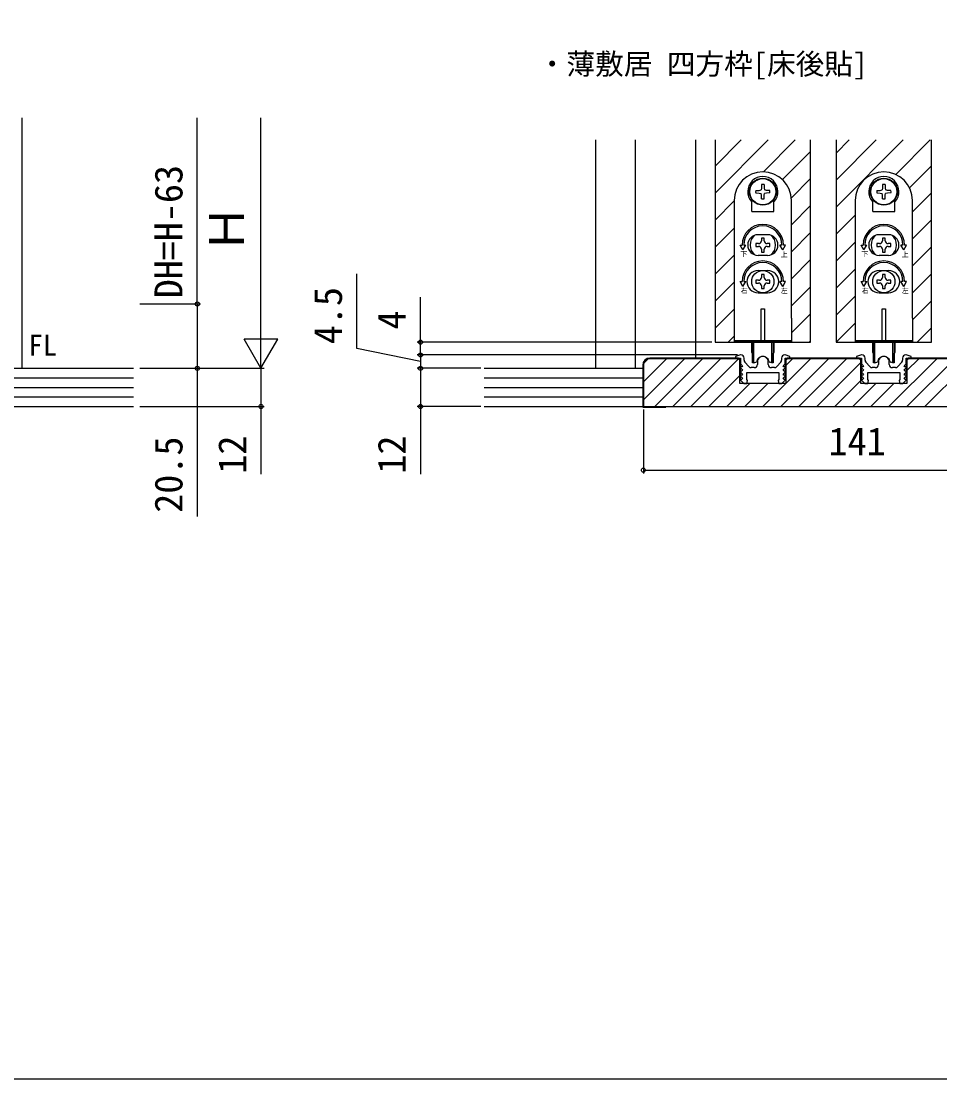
# Model space of a CAD drawing. Units: millimetres, scale not verified. Extents: x -525 to 525, y -783 to 779.
# Drawn here: x 73.1 to 361.5, y -783.3 to -451.1 of the extents above; entities that cross this region are included whole.
import ezdxf
from ezdxf.enums import TextEntityAlignment as Align

# ---------------------------------------------------------------- set-up
doc = ezdxf.new("R2010")
doc.units = ezdxf.units.MM
doc.header["$LTSCALE"] = 4
for name, color, linetype in [('0-2_USER1', 3, 'Continuous'), ('0-3_YKK_11', 7, 'Continuous'), ('0-4_YKK_12', 2, 'Continuous'), ('0-5_YKK_13', 4, 'Continuous'), ('0-7_YKK_D', 6, 'Continuous'), ('0-8_YKK_ZWAK', 7, 'Continuous'), ('0-9_YSS_K', 3, 'Continuous'), ('0-A_YSS_KE', 3, 'Continuous')]:
    doc.layers.add(name, color=color, linetype=linetype)
doc.styles.add('ＭＳ ゴシック', font='')
doc.styles.get('ＭＳ ゴシック').set_extended_font_data('MS Gothic')

msp = doc.modelspace()

# ---------------------------------------------------------------- linework, layer by layer
at = {"layer": '0-3_YKK_11'}
for p, q in [((300.061, -557.542), (300.061, -556.926)), ((311.861, -556.926), (311.861, -557.542)), ((338.061, -557.542), (338.061, -556.926)), ((349.861, -556.926), (349.861, -557.542)), ((301.563, -559.595), (300.317, -558.211)), ((303.261, -559.926), (302.306, -559.926)), ((304.261, -558.126), (304.261, -558.926)), ((307.661, -558.926), (307.661, -558.126)), ((309.615, -559.926), (308.661, -559.926)), ((311.604, -558.211), (310.359, -559.595)), ((339.563, -559.595), (338.317, -558.211)), ((341.261, -559.926), (340.306, -559.926)), ((342.261, -558.126), (342.261, -558.926)), ((345.661, -558.926), (345.661, -558.126)), ((347.615, -559.926), (346.661, -559.926)), ((349.604, -558.211), (348.359, -559.595))]:
    msp.add_line(p, q, dxfattribs=at)
for points in [[(299.061, -555.926), (298.961, -555.926), (297.428, -556.418), (297.508, -556.926), (298.961, -556.926), (298.961, -558.727), (299.572, -559.338), (299.411, -559.726), (299.049, -559.726), (298.935, -560.001), (299.572, -560.638), (299.411, -561.026), (299.049, -561.026), (298.935, -561.301), (299.572, -561.938), (299.411, -562.326), (299.049, -562.326), (298.935, -562.601), (299.572, -563.238), (299.411, -563.626), (299.048, -563.626), (298.935, -563.9), (299.961, -564.926), (300.961, -564.926), (301.148, -563.963), (300.961, -563.685), (300.961, -561.426)], [(300.961, -561.426), (310.961, -561.426), (310.961, -563.685), (310.773, -563.963), (310.961, -564.926), (311.961, -564.926), (312.986, -563.9), (312.873, -563.626), (312.51, -563.626), (312.349, -563.238), (312.986, -562.601), (312.873, -562.326), (312.51, -562.326), (312.349, -561.938), (312.986, -561.301), (312.873, -561.026), (312.51, -561.026), (312.349, -560.638), (312.986, -560.001), (312.873, -559.726), (312.51, -559.726), (312.349, -559.338), (312.961, -558.727), (312.961, -556.926), (314.414, -556.926), (314.493, -556.418), (312.961, -555.926), (312.861, -555.926)], [(337.061, -555.926), (336.961, -555.926), (335.428, -556.418), (335.508, -556.926), (336.961, -556.926), (336.961, -558.727), (337.572, -559.338), (337.411, -559.726), (337.049, -559.726), (336.935, -560.001), (337.572, -560.638), (337.411, -561.026), (337.049, -561.026), (336.935, -561.301), (337.572, -561.938), (337.411, -562.326), (337.049, -562.326), (336.935, -562.601), (337.572, -563.238), (337.411, -563.626), (337.048, -563.626), (336.935, -563.9), (337.961, -564.926), (338.961, -564.926), (339.148, -563.963), (338.961, -563.685), (338.961, -561.426)], [(338.961, -561.426), (348.961, -561.426), (348.961, -563.685), (348.773, -563.963), (348.961, -564.926), (349.961, -564.926), (350.986, -563.9), (350.873, -563.626), (350.51, -563.626), (350.349, -563.238), (350.986, -562.601), (350.873, -562.326), (350.51, -562.326), (350.349, -561.938), (350.986, -561.301), (350.873, -561.026), (350.51, -561.026), (350.349, -560.638), (350.986, -560.001), (350.873, -559.726), (350.51, -559.726), (350.349, -559.338), (350.961, -558.727), (350.961, -556.926), (352.414, -556.926), (352.493, -556.418), (350.961, -555.926), (350.861, -555.926)]]:
    msp.add_lwpolyline(points, dxfattribs=at)
for centre, radius, start, end in [((299.061, -556.926), 1, 0.00001, 89.99999), ((301.061, -557.542), 1, 180.00001, 221.98721), ((305.961, -558.126), 1.7, 359.99999, 180.00001), ((310.861, -557.542), 1, 318.01279, 359.99999), ((312.861, -556.926), 1, 90.00001, 179.99999), ((337.061, -556.926), 1, 0.00001, 89.99999), ((339.061, -557.542), 1, 180.00001, 221.98721), ((343.961, -558.126), 1.7, 359.99999, 180.00001), ((348.861, -557.542), 1, 318.01279, 359.99999), ((350.861, -556.926), 1, 90.00001, 179.99999), ((302.306, -558.926), 1, 221.98723, 270.00001), ((303.261, -558.926), 1, 270.00001, 359.99999), ((308.661, -558.926), 1, 180.00001, 269.99999), ((309.615, -558.926), 1, 269.99999, 318.01277), ((340.306, -558.926), 1, 221.98723, 270.00001), ((341.261, -558.926), 1, 270.00001, 359.99999), ((346.661, -558.926), 1, 180.00001, 269.99999), ((347.615, -558.926), 1, 269.99999, 318.01277)]:
    msp.add_arc(centre, radius, start, end, dxfattribs=at)
at = {"layer": '0-4_YKK_12'}
for p, q in [((73.369, -560.126), (73.369, -481.426)), ((253.461, -488.426), (253.461, -560.126)), ((265.961, -560.126), (265.961, -488.426)), ((284.961, -557.126), (284.961, -488.426)), ((290.961, -488.426), (290.961, -551.926)), ((290.961, -496.62), (299.155, -488.426)), ((290.961, -505.105), (307.64, -488.426)), ((306.124, -498.428), (316.125, -488.426)), ((328.961, -488.426), (328.961, -551.926)), ((328.961, -492.561), (333.096, -488.426)), ((328.961, -501.047), (341.581, -488.426)), ((328.961, -509.532), (350.066, -488.426)), ((347.726, -499.252), (358.552, -488.426)), ((312.147, -500.89), (320.961, -492.076)), ((352.028, -503.436), (358.961, -496.502)), ((314.923, -506.599), (320.961, -500.561)), ((290.961, -513.591), (296.961, -507.591)), ((352.961, -510.988), (358.961, -504.988)), ((314.961, -515.047), (320.961, -509.047)), ((328.961, -518.017), (334.961, -512.017)), ((352.961, -519.473), (358.961, -513.473)), ((290.961, -522.076), (296.961, -516.076)), ((314.961, -523.532), (320.961, -517.532)), ((328.961, -526.502), (334.961, -520.502)), ((290.961, -530.561), (296.961, -524.561)), ((352.961, -527.958), (358.961, -521.958)), ((314.961, -532.017), (320.961, -526.017)), ((328.961, -534.988), (334.961, -528.988)), ((352.961, -536.444), (358.961, -530.444)), ((290.961, -539.047), (296.961, -533.047)), ((314.961, -540.502), (320.961, -534.502)), ((328.961, -543.473), (334.961, -537.473)), ((352.961, -544.929), (358.961, -538.929)), ((290.961, -547.532), (296.961, -541.532)), ((314.961, -548.988), (320.961, -542.988)), ((328.993, -551.926), (334.961, -545.958)), ((354.449, -551.926), (358.961, -547.414)), ((295.052, -551.926), (296.961, -550.017)), ((320.507, -551.926), (320.961, -551.473))]:
    msp.add_line(p, q, dxfattribs=at)
for points in [[(290.961, -551.926), (320.961, -551.926), (320.961, -488.426)], [(328.961, -551.926), (358.961, -551.926), (358.961, -488.426)]]:
    msp.add_lwpolyline(points, dxfattribs=at)
at = {"layer": '0-5_YKK_13'}
for p, q in [((305.542, -503.552), (305.393, -504.108)), ((305.561, -502.462), (305.542, -503.552)), ((306.361, -502.462), (306.38, -503.552)), ((306.38, -503.552), (306.529, -504.108)), ((307.085, -504.257), (306.529, -504.108)), ((308.175, -504.276), (307.085, -504.257)), ((343.542, -503.552), (343.393, -504.108)), ((343.561, -502.462), (343.542, -503.552)), ((344.361, -502.462), (344.38, -503.552)), ((344.38, -503.552), (344.529, -504.108)), ((345.085, -504.257), (344.529, -504.108)), ((346.175, -504.276), (345.085, -504.257)), ((296.961, -507.426), (296.961, -544.426)), ((302.461, -510.876), (302.461, -507.888)), ((307.085, -505.095), (306.529, -505.244)), ((308.175, -505.076), (307.085, -505.095)), ((309.461, -510.876), (309.461, -507.888)), ((314.961, -544.426), (314.961, -507.426)), ((334.961, -507.426), (334.961, -544.426)), ((340.461, -510.876), (340.461, -507.888)), ((345.085, -505.095), (344.529, -505.244)), ((346.175, -505.076), (345.085, -505.095)), ((347.461, -510.876), (347.461, -507.888)), ((352.961, -544.426), (352.961, -507.426)), ((302.461, -510.876), (309.461, -510.876)), ((340.461, -510.876), (347.461, -510.876)), ((307.461, -518.176), (304.461, -518.176)), ((345.461, -518.176), (342.461, -518.176)), ((298.845, -521.426), (299.461, -521.426)), ((299.711, -522.926), (298.845, -521.426)), ((299.711, -522.926), (300.577, -521.426)), ((299.961, -521.426), (300.577, -521.426)), ((304.641, -520.986), (303.761, -520.986)), ((303.761, -520.986), (303.761, -521.866)), ((305.521, -519.226), (305.521, -520.106)), ((306.401, -519.226), (305.521, -519.226)), ((306.401, -520.106), (306.401, -519.226)), ((308.161, -520.986), (307.281, -520.986)), ((308.161, -521.866), (308.161, -520.986)), ((311.961, -521.426), (311.345, -521.426)), ((312.211, -522.926), (311.345, -521.426)), ((336.845, -521.426), (337.461, -521.426)), ((337.711, -522.926), (336.845, -521.426)), ((337.711, -522.926), (338.577, -521.426)), ((337.961, -521.426), (338.577, -521.426)), ((342.641, -520.986), (341.761, -520.986)), ((341.761, -520.986), (341.761, -521.866)), ((343.521, -519.226), (343.521, -520.106)), ((344.401, -519.226), (343.521, -519.226)), ((344.401, -520.106), (344.401, -519.226)), ((346.161, -520.986), (345.281, -520.986)), ((346.161, -521.866), (346.161, -520.986)), ((349.961, -521.426), (349.345, -521.426)), ((350.211, -522.926), (349.345, -521.426)), ((303.761, -521.866), (304.641, -521.866)), ((307.461, -524.676), (304.461, -524.676)), ((305.521, -522.746), (305.521, -523.626)), ((305.521, -523.626), (306.401, -523.626)), ((306.401, -523.626), (306.401, -522.746)), ((307.281, -521.866), (308.161, -521.866)), ((341.761, -521.866), (342.641, -521.866)), ((345.461, -524.676), (342.461, -524.676)), ((343.521, -522.746), (343.521, -523.626)), ((343.521, -523.626), (344.401, -523.626)), ((344.401, -523.626), (344.401, -522.746)), ((345.281, -521.866), (346.161, -521.866)), ((304.461, -529.426), (307.461, -529.426)), ((305.521, -530.726), (305.521, -531.606)), ((306.401, -530.726), (305.521, -530.726)), ((306.401, -531.606), (306.401, -530.726)), ((342.461, -529.426), (345.461, -529.426)), ((343.521, -530.726), (343.521, -531.606)), ((344.401, -530.726), (343.521, -530.726)), ((344.401, -531.606), (344.401, -530.726)), ((298.845, -532.926), (299.461, -532.926)), ((299.711, -534.426), (298.845, -532.926)), ((299.711, -534.426), (300.577, -532.926)), ((299.961, -532.926), (300.577, -532.926)), ((304.641, -532.486), (303.761, -532.486)), ((303.761, -532.486), (303.761, -533.366)), ((303.761, -533.366), (304.641, -533.366)), ((305.521, -534.246), (305.521, -535.126)), ((306.401, -535.126), (306.401, -534.246)), ((308.161, -532.486), (307.281, -532.486)), ((307.281, -533.366), (308.161, -533.366)), ((308.161, -533.366), (308.161, -532.486)), ((312.211, -534.426), (311.345, -532.926)), ((311.961, -532.926), (311.345, -532.926)), ((312.211, -534.426), (313.077, -532.926)), ((313.077, -532.926), (312.461, -532.926)), ((336.845, -532.926), (337.461, -532.926)), ((337.711, -534.426), (336.845, -532.926)), ((337.711, -534.426), (338.577, -532.926)), ((337.961, -532.926), (338.577, -532.926)), ((342.641, -532.486), (341.761, -532.486)), ((341.761, -532.486), (341.761, -533.366)), ((341.761, -533.366), (342.641, -533.366)), ((343.521, -534.246), (343.521, -535.126)), ((344.401, -535.126), (344.401, -534.246)), ((346.161, -532.486), (345.281, -532.486)), ((345.281, -533.366), (346.161, -533.366)), ((346.161, -533.366), (346.161, -532.486)), ((350.211, -534.426), (349.345, -532.926)), ((349.961, -532.926), (349.345, -532.926)), ((350.211, -534.426), (351.077, -532.926)), ((351.077, -532.926), (350.461, -532.926)), ((304.461, -536.426), (307.461, -536.426)), ((305.521, -535.126), (306.401, -535.126)), ((342.461, -536.426), (345.461, -536.426)), ((343.521, -535.126), (344.401, -535.126)), ((305.461, -541.426), (306.461, -541.426)), ((305.461, -551.626), (305.461, -541.426)), ((306.461, -541.426), (306.461, -551.626)), ((343.461, -541.426), (344.461, -541.426)), ((343.461, -551.626), (343.461, -541.426)), ((344.461, -541.426), (344.461, -551.626)), ((296.961, -544.426), (296.961, -551.926)), ((334.961, -544.426), (334.961, -551.926)), ((296.961, -551.426), (314.961, -551.426)), ((334.961, -551.426), (352.961, -551.426)), ((302.461, -555.174), (302.461, -551.926)), ((302.711, -558.426), (302.711, -551.926)), ((303.111, -558.426), (303.111, -551.926)), ((306.461, -551.626), (305.461, -551.626)), ((308.811, -558.426), (308.811, -551.926)), ((309.461, -551.926), (309.461, -555.174)), ((340.461, -555.174), (340.461, -551.926)), ((340.711, -558.426), (340.711, -551.926)), ((341.111, -558.426), (341.111, -551.926)), ((344.461, -551.626), (343.461, -551.626)), ((346.811, -558.426), (346.811, -551.926)), ((347.461, -551.926), (347.461, -555.174)), ((302.709, -555.47), (302.711, -555.47)), ((302.711, -555.426), (302.711, -558.426)), ((309.211, -558.426), (309.211, -555.426)), ((309.211, -555.47), (309.213, -555.47)), ((340.709, -555.47), (340.711, -555.47)), ((340.711, -555.426), (340.711, -558.426)), ((347.211, -558.426), (347.211, -555.426)), ((347.211, -555.47), (347.213, -555.47)), ((303.111, -558.426), (302.711, -558.426)), ((303.111, -558.426), (303.73, -558.201)), ((308.811, -558.426), (308.191, -558.201)), ((341.111, -558.426), (340.711, -558.426)), ((341.111, -558.426), (341.73, -558.201)), ((346.811, -558.426), (346.191, -558.201))]:
    msp.add_line(p, q, dxfattribs=at)
for points in [[(303.746, -504.276), (304.836, -504.257), (305.393, -504.108)], [(341.746, -504.276), (342.836, -504.257), (343.393, -504.108)], [(303.746, -505.076), (304.836, -505.095), (305.393, -505.244)], [(305.561, -506.89), (305.542, -505.801), (305.393, -505.244)], [(306.361, -506.89), (306.38, -505.801), (306.529, -505.244)], [(341.746, -505.076), (342.836, -505.095), (343.393, -505.244)], [(343.561, -506.89), (343.542, -505.801), (343.393, -505.244)], [(344.361, -506.89), (344.38, -505.801), (344.529, -505.244)], [(312.211, -522.926), (313.077, -521.426), (312.461, -521.426)], [(350.211, -522.926), (351.077, -521.426), (350.461, -521.426)], [(314.961, -544.426), (314.961, -551.926), (296.961, -551.926)], [(352.961, -544.426), (352.961, -551.926), (334.961, -551.926)], [(309.211, -551.926), (309.211, -558.426), (308.811, -558.426)], [(347.211, -551.926), (347.211, -558.426), (346.811, -558.426)]]:
    msp.add_lwpolyline(points, dxfattribs=at)
for centre, radius in [((305.961, -504.676), 4.25), ((305.961, -504.676), 4.1), ((343.961, -504.676), 4.25), ((343.961, -504.676), 4.1), ((305.961, -532.926), 3.5), ((343.961, -532.926), 3.5)]:
    msp.add_circle(centre, radius, dxfattribs=at)
for centre, radius, start, end in [((305.961, -507.426), 9, 0, 180), ((305.961, -504.676), 4.75, 317.4631, 222.5369), ((343.961, -507.426), 9, 0, 180), ((343.961, -504.676), 4.75, 317.4631, 222.5369), ((305.961, -504.676), 2.25, 169.75965, 190.24035), ((305.961, -504.676), 2.25, 79.75965, 100.24035), ((305.961, -504.676), 2.25, 349.75965, 10.24035), ((343.961, -504.676), 2.25, 169.75965, 190.24035), ((343.961, -504.676), 2.25, 79.75965, 100.24035), ((343.961, -504.676), 2.25, 349.75965, 10.24035), ((305.961, -504.676), 2.25, 259.75965, 280.24035), ((343.961, -504.676), 2.25, 259.75965, 280.24035), ((305.961, -521.426), 6.5, 0, 180), ((305.961, -521.426), 6, 0, 180), ((304.461, -521.426), 3.25, 90, 270), ((307.461, -521.426), 3.25, 270, 90), ((343.961, -521.426), 6.5, 0, 180), ((343.961, -521.426), 6, 0, 180), ((342.461, -521.426), 3.25, 90, 270), ((345.461, -521.426), 3.25, 270, 90), ((305.961, -521.426), 4, 129.83844, 230.16156), ((304.641, -520.106), 0.88, 270, 0), ((307.281, -520.106), 0.88, 180, 270), ((305.961, -521.426), 4, 309.83844, 50.16156), ((343.961, -521.426), 4, 129.83844, 230.16156), ((342.641, -520.106), 0.88, 270, 0), ((345.281, -520.106), 0.88, 180, 270), ((343.961, -521.426), 4, 309.83844, 50.16156), ((304.641, -522.746), 0.88, 0, 90), ((307.281, -522.746), 0.88, 90, 180), ((342.641, -522.746), 0.88, 0, 90), ((345.281, -522.746), 0.88, 90, 180), ((305.961, -532.926), 6.5, 0, 180), ((305.961, -532.926), 6, 0, 180), ((343.961, -532.926), 6.5, 0, 180), ((343.961, -532.926), 6, 0, 180), ((304.461, -532.926), 3.5, 90, 270), ((307.461, -532.926), 3.5, 270, 90), ((342.461, -532.926), 3.5, 90, 270), ((345.461, -532.926), 3.5, 270, 90), ((304.641, -531.606), 0.88, 270, 0), ((304.641, -534.246), 0.88, 0, 90), ((307.281, -531.606), 0.88, 180, 270), ((307.281, -534.246), 0.88, 90, 180), ((342.641, -531.606), 0.88, 270, 0), ((342.641, -534.246), 0.88, 0, 90), ((345.281, -531.606), 0.88, 180, 270), ((345.281, -534.246), 0.88, 90, 180), ((302.761, -555.174), 0.3, 180, 260), ((303.559, -557.731), 0.5, 290, 343.84988), ((305.961, -558.426), 2, 16.15012, 163.84988), ((308.362, -557.731), 0.5, 196.15012, 250), ((309.161, -555.174), 0.3, 280, 0), ((340.761, -555.174), 0.3, 180, 260), ((341.559, -557.731), 0.5, 290, 343.84988), ((343.961, -558.426), 2, 16.15012, 163.84988), ((346.362, -557.731), 0.5, 196.15012, 250), ((347.161, -555.174), 0.3, 280, 0)]:
    msp.add_arc(centre, radius, start, end, dxfattribs=at)
at = {"layer": '0-7_YKK_D'}
for p, q in [((128.369, -539.926), (128.369, -481.426)), ((148.369, -549.626), (148.369, -481.426)), ((110.353, -539.926), (129.369, -539.926)), ((110.353, -539.926), (129.369, -539.926)), ((148.369, -560.126), (148.369, -541.94)), ((148.369, -560.126), (143.119, -551.033)), ((153.619, -551.033), (143.119, -551.033)), ((148.369, -560.126), (153.619, -551.033)), ((289.961, -551.926), (197.461, -551.926)), ((298.008, -555.926), (197.461, -555.926)), ((298.008, -555.926), (197.461, -555.926)), ((198.461, -555.926), (198.461, -560.126)), ((110.369, -560.126), (149.369, -560.126)), ((110.369, -560.126), (149.369, -560.126)), ((110.369, -560.126), (129.369, -560.126)), ((217.461, -560.126), (197.461, -560.126)), ((217.461, -560.126), (197.461, -560.126)), ((110.369, -572.126), (149.369, -572.126)), ((217.461, -572.126), (197.461, -572.126)), ((268.461, -573.126), (268.461, -593.126)), ((268.461, -592.126), (409.461, -592.126))]:
    msp.add_line(p, q, dxfattribs=at)
for points in [[(198.461, -558.026), (178.461, -553.963), (178.461, -530.463)], [(198.461, -555.926), (198.461, -551.926), (198.461, -537.808)], [(128.369, -539.926), (128.369, -560.126), (128.369, -606.631)], [(148.369, -560.126), (148.369, -572.126), (148.369, -593.403)], [(198.461, -560.126), (198.461, -572.126), (198.461, -593.403)]]:
    msp.add_lwpolyline(points, dxfattribs=at)
for centre in [(128.369, -539.926), (128.369, -539.926), (198.461, -551.926), (198.461, -555.926), (198.461, -555.926), (128.369, -560.126), (198.461, -560.126), (198.461, -560.126), (148.369, -572.126), (198.461, -572.126), (268.461, -592.126)]:
    msp.add_circle(centre, 0.637, dxfattribs=at)
at = {"layer": '0-8_YKK_ZWAK'}
msp.add_lwpolyline([(-525, -783.3), (525, -783.3), (525, 746.7)], dxfattribs=at)
at = {"layer": '0-9_YSS_K'}
for p, q in [((268.461, -564.375), (275.709, -557.126)), ((268.461, -570.032), (281.366, -557.126)), ((268.515, -558.664), (269.998, -557.18)), ((272.023, -572.126), (287.023, -557.126)), ((277.68, -572.126), (292.68, -557.126)), ((283.337, -572.126), (298.299, -557.164)), ((305.964, -572.126), (320.964, -557.126)), ((311.621, -572.126), (326.621, -557.126)), ((313.161, -559.273), (315.307, -557.126)), ((317.278, -572.126), (332.278, -557.126)), ((345.562, -572.126), (360.562, -557.126)), ((351.161, -560.871), (354.905, -557.126)), ((351.219, -572.126), (366.219, -557.126)), ((356.876, -572.126), (371.876, -557.126)), ((-120.131, -560.126), (108.369, -560.126)), ((218.461, -560.126), (268.461, -560.126)), ((322.935, -572.126), (336.761, -558.3)), ((-120.131, -563.126), (108.369, -563.126)), ((218.461, -563.126), (268.461, -563.126)), ((288.994, -572.126), (298.761, -562.359)), ((328.592, -572.126), (336.761, -563.957)), ((-120.131, -566.126), (108.369, -566.126)), ((218.461, -566.126), (268.461, -566.126)), ((294.651, -572.126), (301.851, -564.926)), ((300.307, -572.126), (307.507, -564.926)), ((334.249, -572.126), (341.449, -564.926)), ((339.905, -572.126), (347.105, -564.926)), ((-120.131, -569.126), (108.369, -569.126)), ((218.461, -569.126), (268.461, -569.126)), ((-120.131, -572.126), (108.369, -572.126)), ((218.461, -572.126), (446.961, -572.126))]:
    msp.add_line(p, q, dxfattribs=at)
at = {"layer": '0-A_YSS_KE'}
for p, q in [((298.961, -563.826), (298.761, -563.826)), ((313.161, -563.826), (312.961, -563.826)), ((336.961, -563.826), (336.761, -563.826)), ((351.161, -563.826), (350.961, -563.826)), ((275.461, -572.126), (275.461, -572.326))]:
    msp.add_line(p, q, dxfattribs=at)
for points in [[(298.961, -563.826), (298.961, -557.543), (298.343, -556.926), (270.461, -556.926)], [(374.761, -564.926), (374.761, -563.826), (374.761, -557.626), (374.261, -557.126), (351.661, -557.126), (351.161, -557.626), (351.161, -563.826), (351.161, -564.926), (336.761, -564.926), (336.761, -563.826), (336.761, -557.626), (336.261, -557.126), (313.661, -557.126), (313.161, -557.626), (313.161, -563.826), (313.161, -564.926), (298.761, -564.926), (298.761, -563.826), (298.761, -557.626), (298.261, -557.126), (270.461, -557.126)], [(336.961, -563.826), (336.961, -557.543), (336.343, -556.926), (313.578, -556.926), (312.961, -557.543), (312.961, -563.826)], [(374.961, -563.826), (374.961, -557.543), (374.343, -556.926), (351.578, -556.926), (350.961, -557.543), (350.961, -563.826)], [(268.261, -559.126), (268.261, -572.326), (275.461, -572.326)], [(268.461, -559.126), (268.461, -572.126), (275.461, -572.126), (402.461, -572.126), (409.461, -572.126), (409.461, -559.126)]]:
    msp.add_lwpolyline(points, dxfattribs=at)
for radius in [2.2, 2]:
    msp.add_arc((270.461, -559.126), radius, 90, 180, dxfattribs=at)

# ---------------------------------------------------------------- texts
at = {"layer": '0-2_USER1', "style": 'ＭＳ ゴシック'}
for s, p in [('・薄敷居 四方枠[床後貼]', (235.313, -469.832)), ('FL', (75.346, -558.126))]:
    msp.add_text(s, height=6.598, dxfattribs=at).set_placement(p, align=Align.BOTTOM_LEFT)
at = {"layer": '0-5_YKK_13', "style": 'ＭＳ ゴシック'}
for s, p in [('下', (298.931, -525.47)), ('上', (311.605, -525.639)), ('下', (336.931, -525.47)), ('上', (349.605, -525.639)), ('右', (299.04, -536.994)), ('左', (311.581, -537.03)), ('右', (337.04, -536.994)), ('左', (349.581, -537.03))]:
    msp.add_text(s, height=1.558, dxfattribs=at).set_placement(p, align=Align.BOTTOM_LEFT)
at = {"layer": '0-7_YKK_D', "style": 'ＭＳ ゴシック'}
for s, height, p in [('DH=H-63', 8.798, (126.369, -538.173)), ('Ｈ', 11, (146.369, -523.878)), ('4.5', 8.798, (176.461, -552.577)), ('4', 8.798, (196.461, -547.99)), ('20.5', 8.798, (126.369, -605.517)), ('12', 8.798, (146.369, -593.244)), ('12', 8.798, (196.461, -593.244))]:
    msp.add_text(s, height=height, rotation=90, dxfattribs=at).set_placement(p, align=Align.BOTTOM_LEFT)
msp.add_text('141', height=8.798, dxfattribs=at).set_placement((326.586, -590.126), align=Align.BOTTOM_LEFT)

doc.saveas('drawing.dxf')
